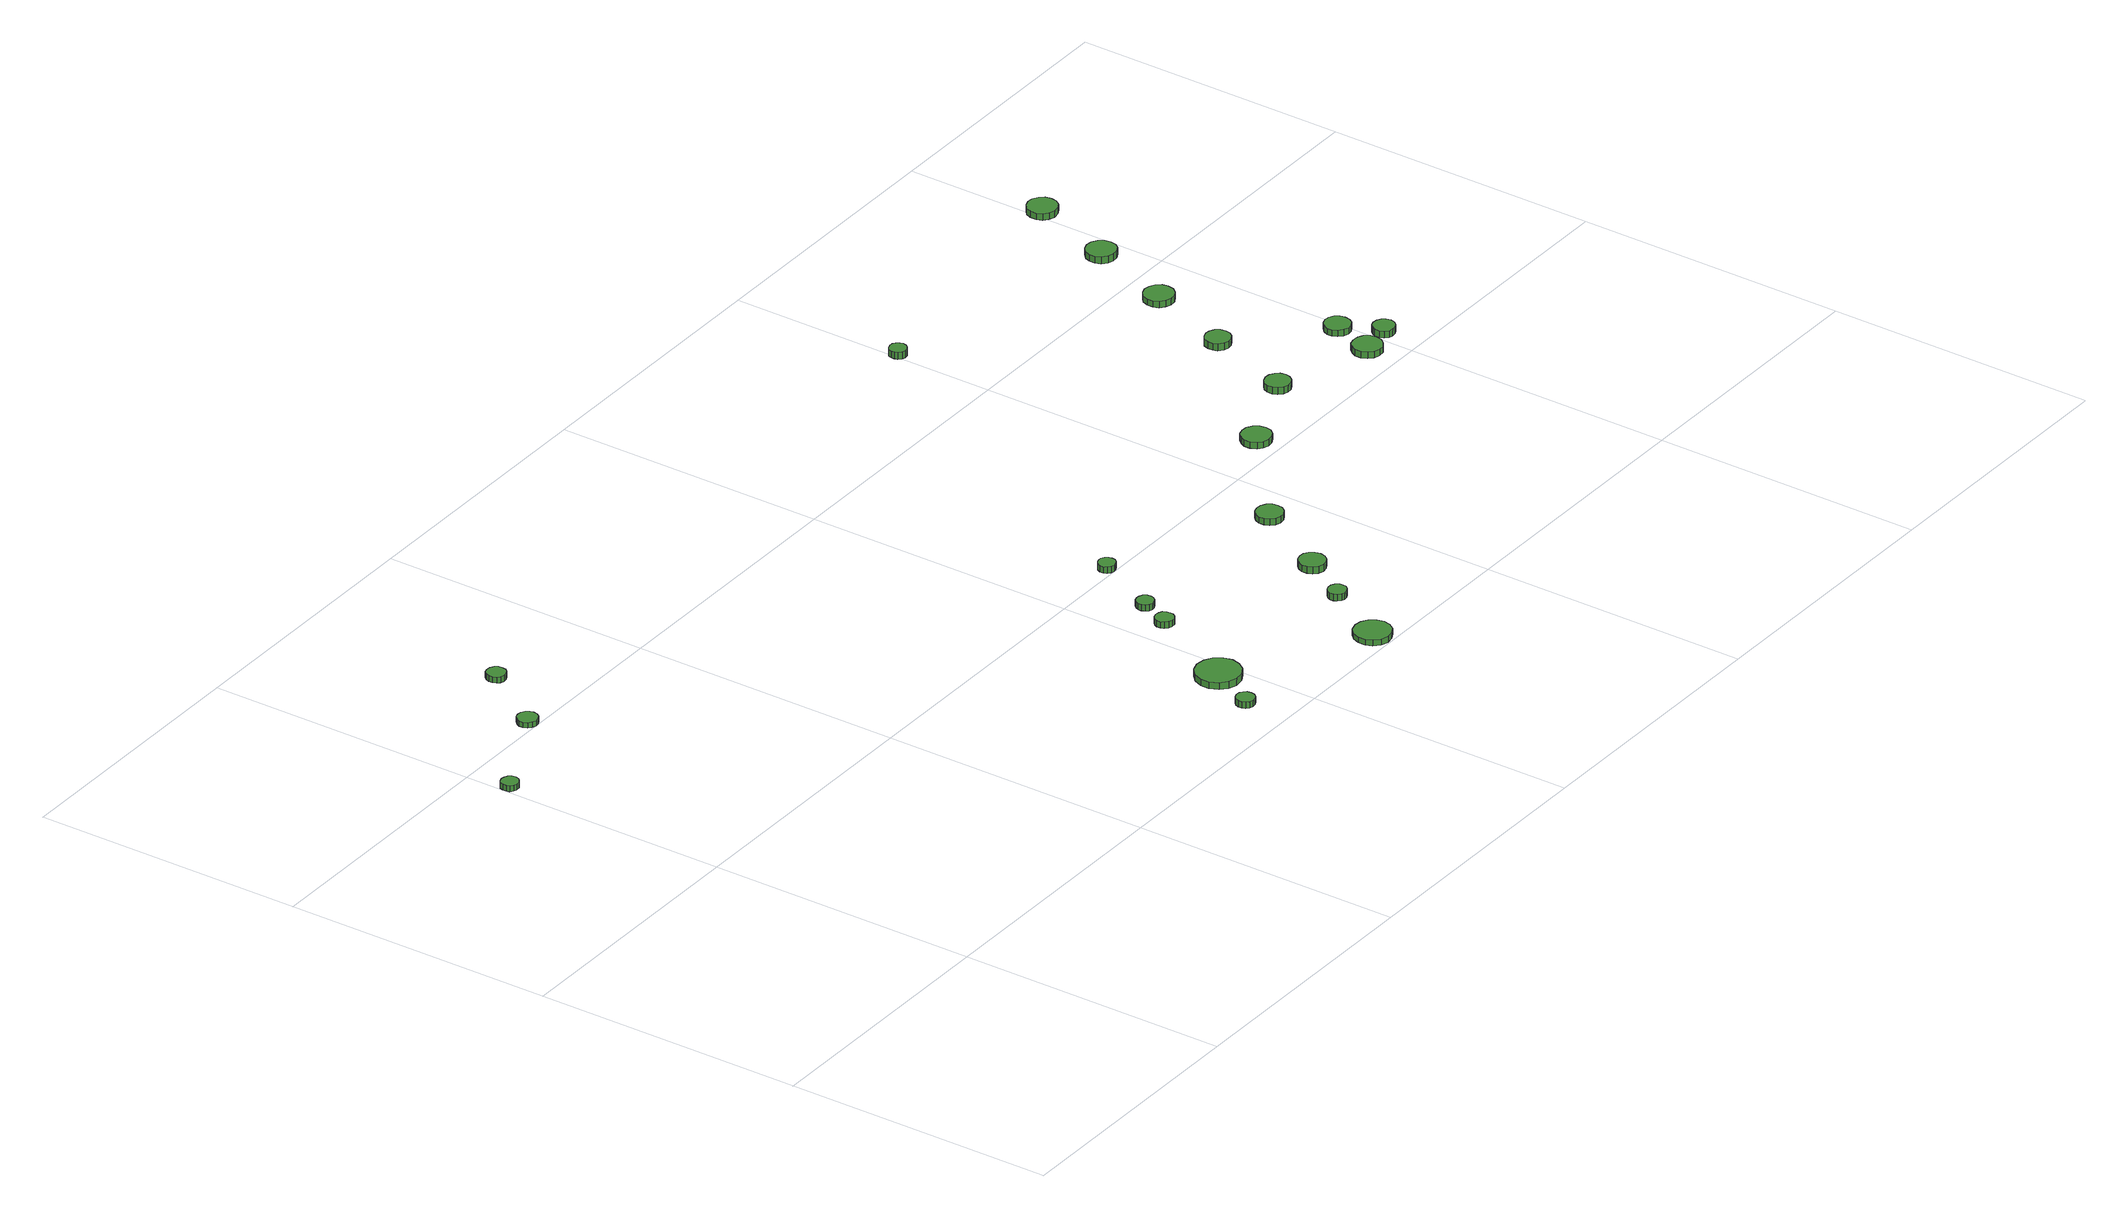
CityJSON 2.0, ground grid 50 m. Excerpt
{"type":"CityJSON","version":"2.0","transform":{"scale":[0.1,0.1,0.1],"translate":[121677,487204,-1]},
"CityObjects":{
"tree1":{"type":"SolitaryVegetationObject","attributes":{"function":"something"},"geometry":[{"type":"MultiSurface","lod":"1","boundaries":[[[0,1,2,3,4,5,6,7,8,9,10,11,12,13,14]],[[15,16,17,18,19,20,21,22,23,24,25,26,27,28,29]],[[0,29,28,1]],[[1,28,27,2]],[[2,27,26,3]],[[3,26,25,4]],[[4,25,24,5]],[[5,24,23,6]],[[6,23,22,7]],[[7,22,21,8]],[[8,21,20,9]],[[9,20,19,10]],[[10,19,18,11]],[[11,18,17,12]],[[12,17,16,13]],[[13,16,15,14]],[[14,15,29,0]]]}]},
"tree2":{"type":"SolitaryVegetationObject","attributes":{"function":"something"},"geometry":[{"type":"MultiSurface","lod":"1","boundaries":[[[30,31,32,33,34,35,36,37,38,39,40,41,42,43,44]],[[45,46,47,48,49,50,51,52,53,54,55,56,57,58,59]],[[30,59,58,31]],[[31,58,57,32]],[[32,57,56,33]],[[33,56,55,34]],[[34,55,54,35]],[[35,54,53,36]],[[36,53,52,37]],[[37,52,51,38]],[[38,51,50,39]],[[39,50,49,40]],[[40,49,48,41]],[[41,48,47,42]],[[42,47,46,43]],[[43,46,45,44]],[[44,45,59,30]]]}]},
"tree3":{"type":"SolitaryVegetationObject","attributes":{"function":"something"},"geometry":[{"type":"MultiSurface","lod":"1","boundaries":[[[60,61,62,63,64,65,66,67,68,69,70,71,72,73,74]],[[75,76,77,78,79,80,81,82,83,84,85,86,87,88,89]],[[60,89,88,61]],[[61,88,87,62]],[[62,87,86,63]],[[63,86,85,64]],[[64,85,84,65]],[[65,84,83,66]],[[66,83,82,67]],[[67,82,81,68]],[[68,81,80,69]],[[69,80,79,70]],[[70,79,78,71]],[[71,78,77,72]],[[72,77,76,73]],[[73,76,75,74]],[[74,75,89,60]]]}]},
"tree4":{"type":"SolitaryVegetationObject","attributes":{"function":"something"},"geometry":[{"type":"MultiSurface","lod":"1","boundaries":[[[90,91,92,93,94,95,96,97,98,99,100,101,102,103,104]],[[105,106,107,108,109,110,111,112,113,114,115,116,117,118,119]],[[90,119,118,91]],[[91,118,117,92]],[[92,117,116,93]],[[93,116,115,94]],[[94,115,114,95]],[[95,114,113,96]],[[96,113,112,97]],[[97,112,111,98]],[[98,111,110,99]],[[99,110,109,100]],[[100,109,108,101]],[[101,108,107,102]],[[102,107,106,103]],[[103,106,105,104]],[[104,105,119,90]]]}]},
"tree5":{"type":"SolitaryVegetationObject","attributes":{"function":"something"},"geometry":[{"type":"MultiSurface","lod":"1","boundaries":[[[120,121,122,123,124,125,126,127,128,129,130,131,132,133,134]],[[135,136,137,138,139,140,141,142,143,144,145,146,147,148,149]],[[120,149,148,121]],[[121,148,147,122]],[[122,147,146,123]],[[123,146,145,124]],[[124,145,144,125]],[[125,144,143,126]],[[126,143,142,127]],[[127,142,141,128]],[[128,141,140,129]],[[129,140,139,130]],[[130,139,138,131]],[[131,138,137,132]],[[132,137,136,133]],[[133,136,135,134]],[[134,135,149,120]]]}]},
"tree6":{"type":"SolitaryVegetationObject","attributes":{"function":"something"},"geometry":[{"type":"MultiSurface","lod":"1","boundaries":[[[150,151,152,153,154,155,156,157,158,159,160,161,162,163,164]],[[165,166,167,168,169,170,171,172,173,174,175,176,177,178,179]],[[150,179,178,151]],[[151,178,177,152]],[[152,177,176,153]],[[153,176,175,154]],[[154,175,174,155]],[[155,174,173,156]],[[156,173,172,157]],[[157,172,171,158]],[[158,171,170,159]],[[159,170,169,160]],[[160,169,168,161]],[[161,168,167,162]],[[162,167,166,163]],[[163,166,165,164]],[[164,165,179,150]]]}]},
"tree7":{"type":"SolitaryVegetationObject","attributes":{"function":"something"},"geometry":[{"type":"MultiSurface","lod":"1","boundaries":[[[180,181,182,183,184,185,186,187,188,189,190,191,192,193,194]],[[195,196,197,198,199,200,201,202,203,204,205,206,207,208,209]],[[180,209,208,181]],[[181,208,207,182]],[[182,207,206,183]],[[183,206,205,184]],[[184,205,204,185]],[[185,204,203,186]],[[186,203,202,187]],[[187,202,201,188]],[[188,201,200,189]],[[189,200,199,190]],[[190,199,198,191]],[[191,198,197,192]],[[192,197,196,193]],[[193,196,195,194]],[[194,195,209,180]]]}]},
"tree8":{"type":"SolitaryVegetationObject","attributes":{"function":"something"},"geometry":[{"type":"MultiSurface","lod":"1","boundaries":[[[210,211,212,213,214,215,216,217,218,219,220,221,222,223,224]],[[225,226,227,228,229,230,231,232,233,234,235,236,237,238,239]],[[210,239,238,211]],[[211,238,237,212]],[[212,237,236,213]],[[213,236,235,214]],[[214,235,234,215]],[[215,234,233,216]],[[216,233,232,217]],[[217,232,231,218]],[[218,231,230,219]],[[219,230,229,220]],[[220,229,228,221]],[[221,228,227,222]],[[222,227,226,223]],[[223,226,225,224]],[[224,225,239,210]]]}]},
"tree9":{"type":"SolitaryVegetationObject","attributes":{"function":"something"},"geometry":[{"type":"MultiSurface","lod":"1","boundaries":[[[240,241,242,243,244,245,246,247,248,249,250,251,252,253,254]],[[255,256,257,258,259,260,261,262,263,264,265,266,267,268,269]],[[240,269,268,241]],[[241,268,267,242]],[[242,267,266,243]],[[243,266,265,244]],[[244,265,264,245]],[[245,264,263,246]],[[246,263,262,247]],[[247,262,261,248]],[[248,261,260,249]],[[249,260,259,250]],[[250,259,258,251]],[[251,258,257,252]],[[252,257,256,253]],[[253,256,255,254]],[[254,255,269,240]]]}]},
"tree10":{"type":"SolitaryVegetationObject","attributes":{"function":"something"},"geometry":[{"type":"MultiSurface","lod":"1","boundaries":[[[270,271,272,273,274,275,276,277,278,279,280,281,282,283,284]],[[285,286,287,288,289,290,291,292,293,294,295,296,297,298,299]],[[270,299,298,271]],[[271,298,297,272]],[[272,297,296,273]],[[273,296,295,274]],[[274,295,294,275]],[[275,294,293,276]],[[276,293,292,277]],[[277,292,291,278]],[[278,291,290,279]],[[279,290,289,280]],[[280,289,288,281]],[[281,288,287,282]],[[282,287,286,283]],[[283,286,285,284]],[[284,285,299,270]]]}]},
"tree11":{"type":"SolitaryVegetationObject","attributes":{"function":"something"},"geometry":[{"type":"MultiSurface","lod":"1","boundaries":[[[300,301,302,303,304,305,306,307,308,309,310,311,312,313,314]],[[315,316,317,318,319,320,321,322,323,324,325,326,327,328,329]],[[300,329,328,301]],[[301,328,327,302]],[[302,327,326,303]],[[303,326,325,304]],[[304,325,324,305]],[[305,324,323,306]],[[306,323,322,307]],[[307,322,321,308]],[[308,321,320,309]],[[309,320,319,310]],[[310,319,318,311]],[[311,318,317,312]],[[312,317,316,313]],[[313,316,315,314]],[[314,315,329,300]]]}]},
"tree12":{"type":"SolitaryVegetationObject","attributes":{"function":"something"},"geometry":[{"type":"MultiSurface","lod":"1","boundaries":[[[330,331,332,333,334,335,336,337,338,339,340,341,342,343,344]],[[345,346,347,348,349,350,351,352,353,354,355,356,357,358,359]],[[330,359,358,331]],[[331,358,357,332]],[[332,357,356,333]],[[333,356,355,334]],[[334,355,354,335]],[[335,354,353,336]],[[336,353,352,337]],[[337,352,351,338]],[[338,351,350,339]],[[339,350,349,340]],[[340,349,348,341]],[[341,348,347,342]],[[342,347,346,343]],[[343,346,345,344]],[[344,345,359,330]]]}]},
"tree13":{"type":"SolitaryVegetationObject","attributes":{"function":"something"},"geometry":[{"type":"MultiSurface","lod":"1","boundaries":[[[360,361,362,363,364,365,366,367,368,369,370,371,372,373,374]],[[375,376,377,378,379,380,381,382,383,384,385,386,387,388,389]],[[360,389,388,361]],[[361,388,387,362]],[[362,387,386,363]],[[363,386,385,364]],[[364,385,384,365]],[[365,384,383,366]],[[366,383,382,367]],[[367,382,381,368]],[[368,381,380,369]],[[369,380,379,370]],[[370,379,378,371]],[[371,378,377,372]],[[372,377,376,373]],[[373,376,375,374]],[[374,375,389,360]]]}]},
"tree14":{"type":"SolitaryVegetationObject","attributes":{"function":"something"},"geometry":[{"type":"MultiSurface","lod":"1","boundaries":[[[390,391,392,393,394,395,396,397,398,399,400,401,402,403,404]],[[405,406,407,408,409,410,411,412,413,414,415,416,417,418,419]],[[390,419,418,391]],[[391,418,417,392]],[[392,417,416,393]],[[393,416,415,394]],[[394,415,414,395]],[[395,414,413,396]],[[396,413,412,397]],[[397,412,411,398]],[[398,411,410,399]],[[399,410,409,400]],[[400,409,408,401]],[[401,408,407,402]],[[402,407,406,403]],[[403,406,405,404]],[[404,405,419,390]]]}]},
"tree15":{"type":"SolitaryVegetationObject","attributes":{"function":"something"},"geometry":[{"type":"MultiSurface","lod":"1","boundaries":[[[420,421,422,423,424,425,426,427,428,429,430,431,432,433,434]],[[435,436,437,438,439,440,441,442,443,444,445,446,447,448,449]],[[420,449,448,421]],[[421,448,447,422]],[[422,447,446,423]],[[423,446,445,424]],[[424,445,444,425]],[[425,444,443,426]],[[426,443,442,427]],[[427,442,441,428]],[[428,441,440,429]],[[429,440,439,430]],[[430,439,438,431]],[[431,438,437,432]],[[432,437,436,433]],[[433,436,435,434]],[[434,435,449,420]]]}]},
"tree16":{"type":"SolitaryVegetationObject","attributes":{"function":"something"},"geometry":[{"type":"MultiSurface","lod":"1","boundaries":[[[450,451,452,453,454,455,456,457,458,459,460,461,462,463,464]],[[465,466,467,468,469,470,471,472,473,474,475,476,477,478,479]],[[450,479,478,451]],[[451,478,477,452]],[[452,477,476,453]],[[453,476,475,454]],[[454,475,474,455]],[[455,474,473,456]],[[456,473,472,457]],[[457,472,471,458]],[[458,471,470,459]],[[459,470,469,460]],[[460,469,468,461]],[[461,468,467,462]],[[462,467,466,463]],[[463,466,465,464]],[[464,465,479,450]]]}]},
"tree17":{"type":"SolitaryVegetationObject","attributes":{"function":"something"},"geometry":[{"type":"MultiSurface","lod":"1","boundaries":[[[480,481,482,483,484,485,486,487,488,489,490,491,492,493,494]],[[495,496,497,498,499,500,501,502,503,504,505,506,507,508,509]],[[480,509,508,481]],[[481,508,507,482]],[[482,507,506,483]],[[483,506,505,484]],[[484,505,504,485]],[[485,504,503,486]],[[486,503,502,487]],[[487,502,501,488]],[[488,501,500,489]],[[489,500,499,490]],[[490,499,498,491]],[[491,498,497,492]],[[492,497,496,493]],[[493,496,495,494]],[[494,495,509,480]]]}]},
"tree18":{"type":"SolitaryVegetationObject","attributes":{"function":"something"},"geometry":[{"type":"MultiSurface","lod":"1","boundaries":[[[510,511,512,513,514,515,516,517,518,519,520,521,522,523,524]],[[525,526,527,528,529,530,531,532,533,534,535,536,537,538,539]],[[510,539,538,511]],[[511,538,537,512]],[[512,537,536,513]],[[513,536,535,514]],[[514,535,534,515]],[[515,534,533,516]],[[516,533,532,517]],[[517,532,531,518]],[[518,531,530,519]],[[519,530,529,520]],[[520,529,528,521]],[[521,528,527,522]],[[522,527,526,523]],[[523,526,525,524]],[[524,525,539,510]]]}]},
"tree19":{"type":"SolitaryVegetationObject","attributes":{"function":"something"},"geometry":[{"type":"MultiSurface","lod":"1","boundaries":[[[540,541,542,543,544,545,546,547,548,549,550,551,552,553,554]],[[555,556,557,558,559,560,561,562,563,564,565,566,567,568,569]],[[540,569,568,541]],[[541,568,567,542]],[[542,567,566,543]],[[543,566,565,544]],[[544,565,564,545]],[[545,564,563,546]],[[546,563,562,547]],[[547,562,561,548]],[[548,561,560,549]],[[549,560,559,550]],[[550,559,558,551]],[[551,558,557,552]],[[552,557,556,553]],[[553,556,555,554]],[[554,555,569,540]]]}]},
"tree20":{"type":"SolitaryVegetationObject","attributes":{"function":"something"},"geometry":[{"type":"MultiSurface","lod":"1","boundaries":[[[570,571,572,573,574,575,576,577,578,579,580,581,582,583,584]],[[585,586,587,588,589,590,591,592,593,594,595,596,597,598,599]],[[570,599,598,571]],[[571,598,597,572]],[[572,597,596,573]],[[573,596,595,574]],[[574,595,594,575]],[[575,594,593,576]],[[576,593,592,577]],[[577,592,591,578]],[[578,591,590,579]],[[579,590,589,580]],[[580,589,588,581]],[[581,588,587,582]],[[582,587,586,583]],[[583,586,585,584]],[[584,585,599,570]]]}]},
"tree21":{"type":"SolitaryVegetationObject","attributes":{"function":"something"},"geometry":[{"type":"MultiSurface","lod":"1","boundaries":[[[600,601,602,603,604,605,606,607,608,609,610,611,612,613,614]],[[615,616,617,618,619,620,621,622,623,624,625,626,627,628,629]],[[600,629,628,601]],[[601,628,627,602]],[[602,627,626,603]],[[603,626,625,604]],[[604,625,624,605]],[[605,624,623,606]],[[606,623,622,607]],[[607,622,621,608]],[[608,621,620,609]],[[609,620,619,610]],[[610,619,618,611]],[[611,618,617,612]],[[612,617,616,613]],[[613,616,615,614]],[[614,615,629,600]]]}]},
"tree22":{"type":"SolitaryVegetationObject","attributes":{"function":"something"},"geometry":[{"type":"MultiSurface","lod":"1","boundaries":[[[630,631,632,633,634,635,636,637,638,639,640,641,642,643,644]],[[645,646,647,648,649,650,651,652,653,654,655,656,657,658,659]],[[630,659,658,631]],[[631,658,657,632]],[[632,657,656,633]],[[633,656,655,634]],[[634,655,654,635]],[[635,654,653,636]],[[636,653,652,637]],[[637,652,651,638]],[[638,651,650,639]],[[639,650,649,640]],[[640,649,648,641]],[[641,648,647,642]],[[642,647,646,643]],[[643,646,645,644]],[[644,645,659,630]]]}]}
},
"vertices":[
[32,924,17],[31,931,17],[27,936,17],[21,939,17],[14,940,17],[8,938,17],[3,934,17],[1,928,17],[1,921,17],[3,915,17],[8,911,17],[14,909,17],[21,909,17],[27,913,17],[31,918,17],[31,918,6],[27,913,6],[21,909,6],[14,909,6],[8,911,6],[3,915,6],[1,921,6],[1,928,6],[3,934,6],[8,938,6],[14,940,6],[21,939,6],[27,936,6],[31,931,6],[32,924,6],
[220,1018,16],[218,1025,16],[214,1031,16],[207,1035,16],[199,1036,16],[192,1034,16],[186,1028,16],[183,1021,16],[183,1014,16],[186,1007,16],[192,1002,16],[199,999,16],[207,1000,16],[214,1004,16],[218,1010,16],[218,1010,6],[214,1004,6],[207,1000,6],[199,999,6],[192,1002,6],[186,1007,6],[183,1014,6],[183,1021,6],[186,1028,6],[192,1034,6],[199,1036,6],[207,1035,6],[214,1031,6],[218,1025,6],[220,1018,6],
[305,1141,17],[304,1148,17],[300,1153,17],[293,1157,17],[286,1158,17],[279,1156,17],[274,1151,17],[271,1144,17],[271,1137,17],[274,1130,17],[279,1125,17],[286,1123,17],[293,1124,17],[300,1128,17],[304,1133,17],[304,1133,6],[300,1128,6],[293,1124,6],[286,1123,6],[279,1125,6],[274,1130,6],[271,1137,6],[271,1144,6],[274,1151,6],[279,1156,6],[286,1158,6],[293,1157,6],[300,1153,6],[304,1148,6],[305,1141,6],
[941,85,17],[940,92,17],[936,97,17],[930,101,17],[923,102,17],[916,99,17],[911,95,17],[908,88,17],[908,81,17],[911,75,17],[916,70,17],[923,68,17],[930,69,17],[936,72,17],[940,78,17],[940,78,5],[936,72,5],[930,69,5],[923,68,5],[916,70,5],[911,75,5],[908,81,5],[908,88,5],[911,95,5],[916,99,5],[923,102,5],[930,101,5],[936,97,5],[940,92,5],[941,85,5],
[1007,168,19],[1003,184,19],[993,198,19],[979,206,19],[962,208,19],[946,203,19],[934,192,19],[927,176,19],[927,160,19],[934,144,19],[946,133,19],[962,128,19],[979,130,19],[993,138,19],[1003,152,19],[1003,152,6],[993,138,6],[979,130,6],[962,128,6],[946,133,6],[934,144,6],[927,160,6],[927,176,6],[934,192,6],[946,203,6],[962,208,6],[979,206,6],[993,198,6],[1003,184,6],[1007,168,6],
[1070,336,20],[1069,343,20],[1065,349,20],[1059,352,20],[1052,353,20],[1045,351,20],[1040,346,20],[1037,340,20],[1037,333,20],[1040,327,20],[1045,322,20],[1052,320,20],[1059,320,20],[1065,324,20],[1069,330,20],[1069,330,8],[1065,324,8],[1059,320,8],[1052,320,8],[1045,322,8],[1040,327,8],[1037,333,8],[1037,340,8],[1040,346,8],[1045,351,8],[1052,353,8],[1059,352,8],[1065,349,8],[1069,343,8],[1070,336,8],
[1094,392,21],[1093,398,21],[1089,404,21],[1083,407,21],[1077,408,21],[1070,406,21],[1066,401,21],[1063,395,21],[1063,389,21],[1066,383,21],[1070,378,21],[1077,376,21],[1083,377,21],[1089,380,21],[1093,386,21],[1093,386,9],[1089,380,9],[1083,377,9],[1077,376,9],[1070,378,9],[1066,383,9],[1063,389,9],[1063,395,9],[1066,401,9],[1070,406,9],[1077,408,9],[1083,407,9],[1089,404,9],[1093,398,9],[1094,392,9],
[1252,35,17],[1249,48,17],[1241,59,17],[1229,66,17],[1216,68,17],[1202,64,17],[1192,54,17],[1187,42,17],[1187,28,17],[1192,16,17],[1202,6,17],[1216,2,17],[1229,4,17],[1241,10,17],[1249,22,17],[1249,22,6],[1241,10,6],[1229,4,6],[1216,2,6],[1202,6,6],[1192,16,6],[1187,28,6],[1187,42,6],[1192,54,6],[1202,64,6],[1216,68,6],[1229,66,6],[1241,59,6],[1249,48,6],[1252,35,6],
[1154,511,23],[1153,517,23],[1149,522,23],[1143,526,23],[1137,526,23],[1131,524,23],[1126,520,23],[1123,514,23],[1123,507,23],[1126,501,23],[1131,497,23],[1137,495,23],[1143,496,23],[1149,499,23],[1153,504,23],[1153,504,11],[1149,499,11],[1143,496,11],[1137,495,11],[1131,497,11],[1126,501,11],[1123,507,11],[1123,514,11],[1126,520,11],[1131,524,11],[1137,526,11],[1143,526,11],[1149,522,11],[1153,517,11],[1154,511,11],
[1306,155,19],[1305,161,19],[1300,167,19],[1294,171,19],[1287,171,19],[1281,169,19],[1276,164,19],[1273,158,19],[1273,151,19],[1276,145,19],[1281,140,19],[1287,138,19],[1294,139,19],[1300,142,19],[1305,148,19],[1305,148,6],[1300,142,6],[1294,139,6],[1287,138,6],[1281,140,6],[1276,145,6],[1273,151,6],[1273,158,6],[1276,164,6],[1281,169,6],[1287,171,6],[1294,171,6],[1300,167,6],[1305,161,6],[1306,155,6],
[1364,240,21],[1362,250,21],[1356,258,21],[1348,263,21],[1338,264,21],[1328,261,21],[1321,254,21],[1317,245,21],[1317,235,21],[1321,226,21],[1328,219,21],[1338,216,21],[1348,217,21],[1356,222,21],[1362,230,21],[1362,230,8],[1356,222,8],[1348,217,8],[1338,216,8],[1328,219,8],[1321,226,8],[1317,235,8],[1317,245,8],[1321,254,8],[1328,261,8],[1338,264,8],[1348,263,8],[1356,258,8],[1362,250,8],[1364,240,8],
[1446,382,24],[1444,392,24],[1438,400,24],[1429,405,24],[1419,406,24],[1409,403,24],[1402,396,24],[1398,387,24],[1398,377,24],[1402,368,24],[1409,361,24],[1419,358,24],[1429,359,24],[1438,364,24],[1444,372,24],[1444,372,12],[1438,364,12],[1429,359,12],[1419,358,12],[1409,361,12],[1402,368,12],[1398,377,12],[1398,387,12],[1402,396,12],[1409,403,12],[1419,406,12],[1429,405,12],[1438,400,12],[1444,392,12],[1446,382,12],
[1631,535,29],[1629,546,29],[1622,555,29],[1613,561,29],[1602,562,29],[1591,559,29],[1583,551,29],[1578,541,29],[1578,530,29],[1583,519,29],[1591,512,29],[1602,509,29],[1613,510,29],[1622,515,29],[1629,524,29],[1629,524,17],[1622,515,17],[1613,510,17],[1602,509,17],[1591,512,17],[1583,519,17],[1578,530,17],[1578,541,17],[1583,551,17],[1591,559,17],[1602,562,17],[1613,561,17],[1622,555,17],[1629,546,17],[1631,535,17],
[1511,1176,29],[1509,1182,29],[1505,1187,29],[1500,1191,29],[1493,1191,29],[1487,1189,29],[1482,1185,29],[1480,1179,29],[1480,1173,29],[1482,1167,29],[1487,1162,29],[1493,1160,29],[1500,1161,29],[1505,1164,29],[1509,1169,29],[1509,1169,16],[1505,1164,16],[1500,1161,16],[1493,1160,16],[1487,1162,16],[1482,1167,16],[1480,1173,16],[1480,1179,16],[1482,1185,16],[1487,1189,16],[1493,1191,16],[1500,1191,16],[1505,1187,16],[1509,1182,16],[1511,1176,16],
[1787,603,30],[1785,613,30],[1779,620,30],[1771,625,30],[1761,626,30],[1752,623,30],[1745,617,30],[1741,608,30],[1741,598,30],[1745,590,30],[1752,583,30],[1761,580,30],[1771,581,30],[1779,586,30],[1785,594,30],[1785,594,17],[1779,586,17],[1771,581,17],[1761,580,17],[1752,583,17],[1745,590,17],[1741,598,17],[1741,608,17],[1745,617,17],[1752,623,17],[1761,626,17],[1771,625,17],[1779,620,17],[1785,613,17],[1787,603,17],
[1846,764,29],[1844,774,29],[1839,781,29],[1830,786,29],[1821,787,29],[1812,784,29],[1804,778,29],[1801,769,29],[1801,759,29],[1804,751,29],[1812,744,29],[1821,741,29],[1830,742,29],[1839,747,29],[1844,755,29],[1844,755,16],[1839,747,16],[1830,742,16],[1821,741,16],[1812,744,16],[1804,751,16],[1801,759,16],[1801,769,16],[1804,778,16],[1812,784,16],[1821,787,16],[1830,786,16],[1839,781,16],[1844,774,16],[1846,764,16],
[1971,550,29],[1969,561,29],[1962,570,29],[1953,575,29],[1942,576,29],[1931,573,29],[1923,565,29],[1918,555,29],[1918,544,29],[1923,534,29],[1931,526,29],[1942,523,29],[1953,524,29],[1962,530,29],[1969,539,29],[1969,539,17],[1962,530,17],[1953,524,17],[1942,523,17],[1931,526,17],[1923,534,17],[1918,544,17],[1918,555,17],[1923,565,17],[1931,573,17],[1942,576,17],[1953,575,17],[1962,570,17],[1969,561,17],[1971,550,17],
[1909,923,29],[1907,934,29],[1900,943,29],[1890,948,29],[1879,950,29],[1869,946,29],[1860,939,29],[1856,928,29],[1856,917,29],[1860,907,29],[1869,900,29],[1879,896,29],[1890,897,29],[1900,903,29],[1907,912,29],[1907,912,17],[1900,903,17],[1890,897,17],[1879,896,17],[1869,900,17],[1860,907,17],[1856,917,17],[1856,928,17],[1860,939,17],[1869,946,17],[1879,950,17],[1890,948,17],[1900,943,17],[1907,934,17],[1909,923,17],
[1995,629,28],[1993,638,28],[1988,646,28],[1979,651,28],[1970,652,28],[1961,649,28],[1953,642,28],[1949,633,28],[1949,624,28],[1953,615,28],[1961,608,28],[1970,605,28],[1979,606,28],[1988,611,28],[1993,619,28],[1993,619,16],[1988,611,16],[1979,606,16],[1970,605,16],[1961,608,16],[1953,615,16],[1949,624,16],[1949,633,16],[1953,642,16],[1961,649,16],[1970,652,16],[1979,651,16],[1988,646,16],[1993,638,16],[1995,629,16],
[2029,561,29],[2027,570,29],[2022,576,29],[2015,580,29],[2007,581,29],[1999,579,29],[1993,573,29],[1990,566,29],[1990,557,29],[1993,550,29],[1999,544,29],[2007,542,29],[2015,543,29],[2022,547,29],[2027,553,29],[2027,553,16],[2022,547,16],[2015,543,16],[2007,542,16],[1999,544,16],[1993,550,16],[1990,557,16],[1990,566,16],[1993,573,16],[1999,579,16],[2007,581,16],[2015,580,16],[2022,576,16],[2027,570,16],[2029,561,16],
[1968,1079,31],[1966,1090,31],[1959,1099,31],[1949,1105,31],[1938,1106,31],[1928,1103,31],[1919,1095,31],[1915,1085,31],[1915,1074,31],[1919,1064,31],[1928,1056,31],[1938,1053,31],[1949,1054,31],[1959,1059,31],[1966,1068,31],[1966,1068,18],[1959,1059,18],[1949,1054,18],[1938,1053,18],[1928,1056,18],[1919,1064,18],[1915,1074,18],[1915,1085,18],[1919,1095,18],[1928,1103,18],[1938,1106,18],[1949,1105,18],[1959,1099,18],[1966,1090,18],[1968,1079,18],
[2027,1238,30],[2025,1249,30],[2018,1258,30],[2008,1264,30],[1997,1265,30],[1987,1261,30],[1978,1254,30],[1974,1244,30],[1974,1232,30],[1978,1222,30],[1987,1215,30],[1997,1211,30],[2008,1213,30],[2018,1218,30],[2025,1227,30],[2025,1227,18],[2018,1218,18],[2008,1213,18],[1997,1211,18],[1987,1215,18],[1978,1222,18],[1974,1232,18],[1974,1244,18],[1978,1254,18],[1987,1261,18],[1997,1265,18],[2008,1264,18],[2018,1258,18],[2025,1249,18],[2027,1238,18]
]}
